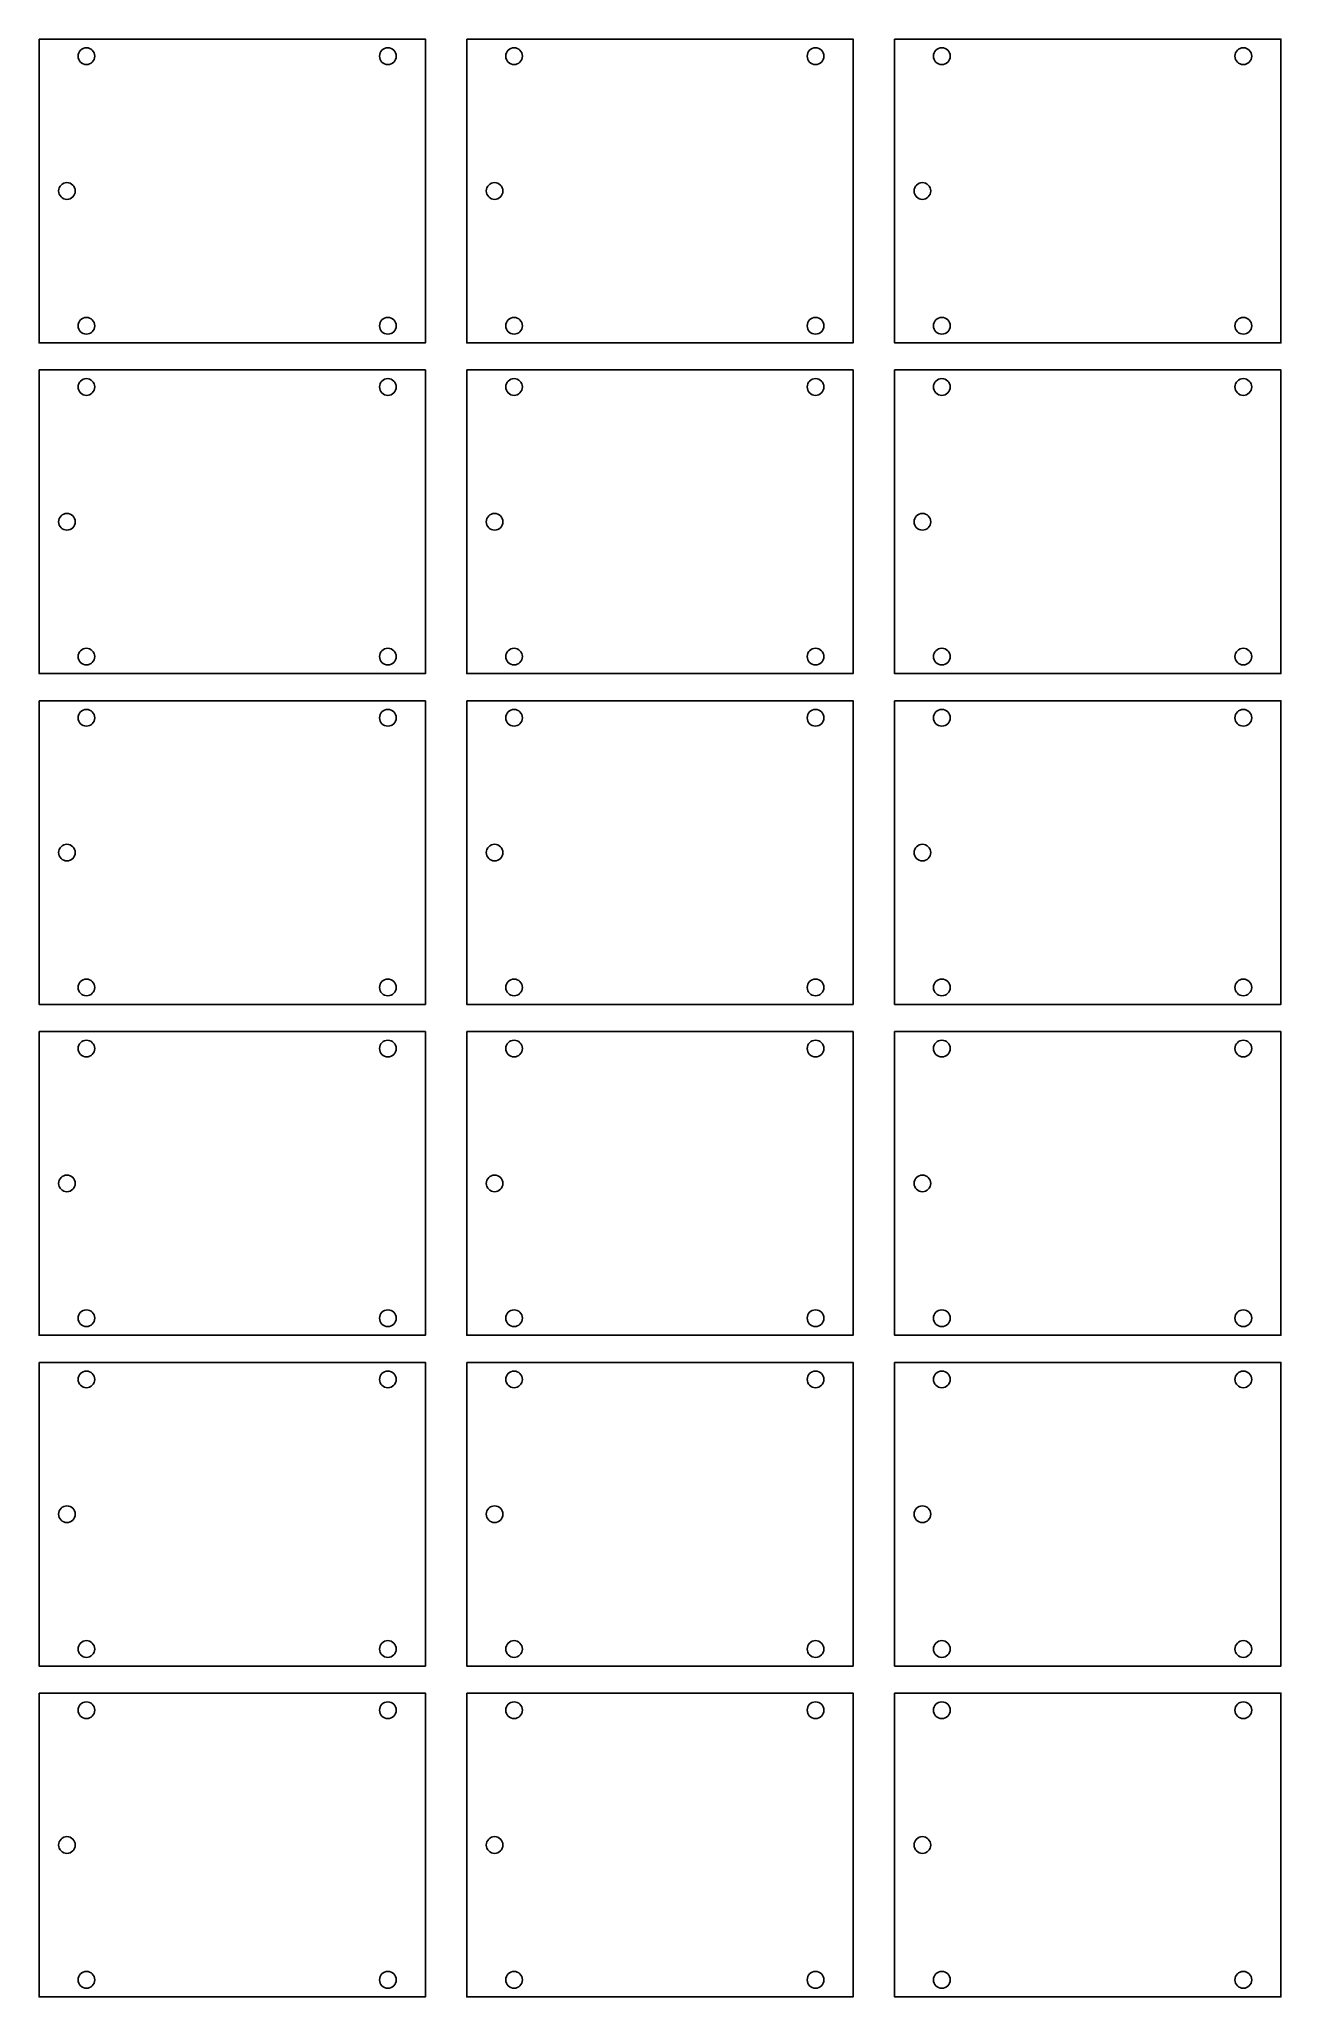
# Model space of a CAD drawing. Extents: x 5 to 133, y 4 to 205.
import ezdxf

# ---------------------------------------------------------------- set-up
doc = ezdxf.new("R2010")
doc.units = 0
doc.layers.add('Layer_1', color=7, linetype='CONTINUOUS')

msp = doc.modelspace()

# ---------------------------------------------------------------- linework, layer by layer
at = {"layer": 'Layer_1', "color": 7}
for points in [[(5.185425, 205.243465), (44.903202, 205.243465), (44.903202, 174.025689), (5.185425, 174.025689), (5.185425, 205.243465)], [(10.903202, 203.493582), (10.903202, 203.493582)], [(41.903217, 203.493582), (41.903217, 203.493582)], [(49.160532, 205.243465), (88.878309, 205.243465), (88.878309, 174.025689), (49.160532, 174.025689), (49.160532, 205.243465)], [(54.878309, 203.493582), (54.878309, 203.493582)], [(85.878324, 203.493582), (85.878324, 203.493582)], [(93.146883, 205.243465), (132.86466, 205.243465), (132.86466, 174.025688), (93.146883, 174.025688), (93.146883, 205.243465)], [(98.86466, 203.493582), (98.86466, 203.493582)], [(129.864675, 203.493582), (129.864675, 203.493582)], [(8.9032, 189.634574), (8.9032, 189.634574)], [(52.878307, 189.634574), (52.878307, 189.634574)], [(96.864658, 189.634574), (96.864658, 189.634574)], [(10.903202, 175.775572), (10.903202, 175.775572)], [(41.903217, 175.775572), (41.903217, 175.775572)], [(54.878309, 175.775572), (54.878309, 175.775572)], [(85.878324, 175.775572), (85.878324, 175.775572)], [(98.86466, 175.775572), (98.86466, 175.775572)], [(129.864675, 175.775572), (129.864675, 175.775572)], [(5.185425, 171.237659), (44.903202, 171.237659), (44.903202, 140.019882), (5.185425, 140.019882), (5.185425, 171.237659)], [(49.160532, 171.237659), (88.878309, 171.237659), (88.878309, 140.019882), (49.160532, 140.019882), (49.160532, 171.237659)], [(93.146883, 171.237659), (132.86466, 171.237659), (132.86466, 140.019882), (93.146883, 140.019882), (93.146883, 171.237659)], [(10.903202, 169.487775), (10.903202, 169.487775)], [(41.903217, 169.487775), (41.903217, 169.487775)], [(54.878309, 169.487775), (54.878309, 169.487775)], [(85.878324, 169.487775), (85.878324, 169.487775)], [(98.86466, 169.487775), (98.86466, 169.487775)], [(129.864675, 169.487775), (129.864675, 169.487775)], [(8.9032, 155.628768), (8.9032, 155.628768)], [(52.878307, 155.628768), (52.878307, 155.628768)], [(96.864658, 155.628768), (96.864658, 155.628768)], [(10.903202, 141.769766), (10.903202, 141.769766)], [(41.903217, 141.769766), (41.903217, 141.769766)], [(54.878309, 141.769766), (54.878309, 141.769766)], [(85.878324, 141.769766), (85.878324, 141.769766)], [(98.86466, 141.769766), (98.86466, 141.769766)], [(129.864675, 141.769766), (129.864675, 141.769766)], [(5.185425, 137.231862), (44.903202, 137.231862), (44.903202, 106.014085), (5.185425, 106.014085), (5.185425, 137.231862)], [(49.160532, 137.231862), (88.878309, 137.231862), (88.878309, 106.014085), (49.160532, 106.014085), (49.160532, 137.231862)], [(93.146883, 137.231862), (132.86466, 137.231862), (132.86466, 106.014085), (93.146883, 106.014085), (93.146883, 137.231862)], [(10.903202, 135.481979), (10.903202, 135.481979)], [(41.903217, 135.481979), (41.903217, 135.481979)], [(54.878309, 135.481979), (54.878309, 135.481979)], [(85.878324, 135.481979), (85.878324, 135.481979)], [(98.86466, 135.481979), (98.86466, 135.481979)], [(129.864675, 135.481979), (129.864675, 135.481979)], [(8.9032, 121.622971), (8.9032, 121.622971)], [(52.878307, 121.622971), (52.878307, 121.622971)], [(96.864658, 121.622971), (96.864658, 121.622971)], [(10.903202, 107.763969), (10.903202, 107.763969)], [(41.903217, 107.763969), (41.903217, 107.763969)], [(54.878309, 107.763969), (54.878309, 107.763969)], [(85.878324, 107.763969), (85.878324, 107.763969)], [(98.86466, 107.763969), (98.86466, 107.763969)], [(129.864675, 107.763969), (129.864675, 107.763969)], [(5.185425, 103.226066), (44.903202, 103.226066), (44.903202, 72.008289), (5.185425, 72.008289), (5.185425, 103.226066)], [(49.160532, 103.226066), (88.878309, 103.226066), (88.878309, 72.008289), (49.160532, 72.008289), (49.160532, 103.226066)], [(93.146883, 103.226066), (132.86466, 103.226066), (132.86466, 72.008289), (93.146883, 72.008289), (93.146883, 103.226066)], [(10.903202, 101.476182), (10.903202, 101.476182)], [(41.903217, 101.476182), (41.903217, 101.476182)], [(54.878309, 101.476182), (54.878309, 101.476182)], [(85.878324, 101.476182), (85.878324, 101.476182)], [(98.86466, 101.476182), (98.86466, 101.476182)], [(129.864675, 101.476182), (129.864675, 101.476182)], [(8.9032, 87.617175), (8.9032, 87.617175)], [(52.878307, 87.617175), (52.878307, 87.617175)], [(96.864658, 87.617175), (96.864658, 87.617175)], [(10.903202, 73.758173), (10.903202, 73.758173)], [(41.903217, 73.758173), (41.903217, 73.758173)], [(54.878309, 73.758173), (54.878309, 73.758173)], [(85.878324, 73.758173), (85.878324, 73.758173)], [(98.86466, 73.758173), (98.86466, 73.758173)], [(129.864675, 73.758173), (129.864675, 73.758173)], [(5.185425, 69.220269), (44.903202, 69.220269), (44.903202, 38.002492), (5.185425, 38.002492), (5.185425, 69.220269)], [(49.160532, 69.220269), (88.878309, 69.220269), (88.878309, 38.002492), (49.160532, 38.002492), (49.160532, 69.220269)], [(93.146883, 69.220269), (132.86466, 69.220269), (132.86466, 38.002492), (93.146883, 38.002492), (93.146883, 69.220269)], [(10.903202, 67.470386), (10.903202, 67.470386)], [(41.903217, 67.470386), (41.903217, 67.470386)], [(54.878309, 67.470386), (54.878309, 67.470386)], [(85.878324, 67.470386), (85.878324, 67.470386)], [(98.86466, 67.470386), (98.86466, 67.470386)], [(129.864675, 67.470386), (129.864675, 67.470386)], [(8.9032, 53.611378), (8.9032, 53.611378)], [(52.878307, 53.611378), (52.878307, 53.611378)], [(96.864658, 53.611378), (96.864658, 53.611378)], [(10.903202, 39.752376), (10.903202, 39.752376)], [(41.903217, 39.752376), (41.903217, 39.752376)], [(54.878309, 39.752376), (54.878309, 39.752376)], [(85.878324, 39.752376), (85.878324, 39.752376)], [(98.86466, 39.752376), (98.86466, 39.752376)], [(129.864675, 39.752376), (129.864675, 39.752376)], [(5.185425, 35.214473), (44.903202, 35.214473), (44.903202, 3.996696), (5.185425, 3.996696), (5.185425, 35.214473)], [(49.160532, 35.214473), (88.878309, 35.214473), (88.878309, 3.996696), (49.160532, 3.996696), (49.160532, 35.214473)], [(93.146883, 35.214473), (132.86466, 35.214473), (132.86466, 3.996696), (93.146883, 3.996696), (93.146883, 35.214473)], [(10.903202, 33.464589), (10.903202, 33.464589)], [(41.903217, 33.464589), (41.903217, 33.464589)], [(54.878309, 33.464589), (54.878309, 33.464589)], [(85.878324, 33.464589), (85.878324, 33.464589)], [(98.86466, 33.464589), (98.86466, 33.464589)], [(129.864675, 33.464589), (129.864675, 33.464589)], [(8.9032, 19.605582), (8.9032, 19.605582)], [(52.878307, 19.605582), (52.878307, 19.605582)], [(96.864658, 19.605582), (96.864658, 19.605582)], [(10.903202, 5.74658), (10.903202, 5.74658)], [(41.903217, 5.74658), (41.903217, 5.74658)], [(54.878309, 5.74658), (54.878309, 5.74658)], [(85.878324, 5.74658), (85.878324, 5.74658)], [(98.86466, 5.74658), (98.86466, 5.74658)], [(129.864675, 5.74658), (129.864675, 5.74658)]]:
    msp.add_lwpolyline(points, dxfattribs=at)
for points in [[(9.185424, 203.493582), (9.185424, 203.967932), (9.569961, 204.352471), (10.044313, 204.352471)], [(10.044313, 202.634693), (9.569961, 202.634693), (9.185424, 203.01923), (9.185424, 203.493582)], [(10.044313, 204.352471), (10.518665, 204.352471), (10.903202, 203.967932), (10.903202, 203.493582)], [(10.903202, 203.493582), (10.903202, 203.01923), (10.518665, 202.634693), (10.044313, 202.634693)], [(40.185439, 203.493582), (40.185439, 203.967932), (40.569976, 204.352471), (41.044328, 204.352471)], [(41.044328, 202.634693), (40.569976, 202.634693), (40.185439, 203.01923), (40.185439, 203.493582)], [(41.044328, 204.352471), (41.51868, 204.352471), (41.903217, 203.967932), (41.903217, 203.493582)], [(41.903217, 203.493582), (41.903217, 203.01923), (41.51868, 202.634693), (41.044328, 202.634693)], [(53.160532, 203.493582), (53.160532, 203.967932), (53.545068, 204.352471), (54.01942, 204.352471)], [(54.01942, 202.634693), (53.545068, 202.634693), (53.160532, 203.01923), (53.160532, 203.493582)], [(54.01942, 204.352471), (54.493772, 204.352471), (54.878309, 203.967932), (54.878309, 203.493582)], [(54.878309, 203.493582), (54.878309, 203.01923), (54.493772, 202.634693), (54.01942, 202.634693)], [(84.160547, 203.493582), (84.160547, 203.967932), (84.545083, 204.352471), (85.019435, 204.352471)], [(85.019435, 202.634693), (84.545083, 202.634693), (84.160547, 203.01923), (84.160547, 203.493582)], [(85.019435, 204.352471), (85.493787, 204.352471), (85.878324, 203.967932), (85.878324, 203.493582)], [(85.878324, 203.493582), (85.878324, 203.01923), (85.493787, 202.634693), (85.019435, 202.634693)], [(97.146882, 203.493582), (97.146882, 203.967932), (97.531419, 204.352471), (98.005771, 204.352471)], [(98.005771, 202.634693), (97.531419, 202.634693), (97.146882, 203.01923), (97.146882, 203.493582)], [(98.005771, 204.352471), (98.480123, 204.352471), (98.86466, 203.967932), (98.86466, 203.493582)], [(98.86466, 203.493582), (98.86466, 203.01923), (98.480123, 202.634693), (98.005771, 202.634693)], [(128.146897, 203.493582), (128.146897, 203.967932), (128.531434, 204.352471), (129.005786, 204.352471)], [(129.005786, 202.634693), (128.531434, 202.634693), (128.146897, 203.01923), (128.146897, 203.493582)], [(129.005786, 204.352471), (129.480138, 204.352471), (129.864675, 203.967932), (129.864675, 203.493582)], [(129.864675, 203.493582), (129.864675, 203.01923), (129.480138, 202.634693), (129.005786, 202.634693)], [(7.185423, 189.634574), (7.185423, 190.108925), (7.569959, 190.493463), (8.044311, 190.493463)], [(8.044311, 188.775686), (7.569959, 188.775686), (7.185423, 189.160223), (7.185423, 189.634574)], [(8.044311, 190.493463), (8.518663, 190.493463), (8.9032, 190.108925), (8.9032, 189.634574)], [(8.9032, 189.634574), (8.9032, 189.160223), (8.518663, 188.775686), (8.044311, 188.775686)], [(51.16053, 189.634574), (51.16053, 190.108925), (51.545067, 190.493463), (52.019419, 190.493463)], [(52.019419, 188.775686), (51.545067, 188.775686), (51.16053, 189.160223), (51.16053, 189.634574)], [(52.019419, 190.493463), (52.49377, 190.493463), (52.878307, 190.108925), (52.878307, 189.634574)], [(52.878307, 189.634574), (52.878307, 189.160223), (52.49377, 188.775686), (52.019419, 188.775686)], [(95.146881, 189.634574), (95.146881, 190.108925), (95.531417, 190.493463), (96.005769, 190.493463)], [(96.005769, 188.775686), (95.531417, 188.775686), (95.146881, 189.160222), (95.146881, 189.634574)], [(96.005769, 190.493463), (96.480121, 190.493463), (96.864658, 190.108925), (96.864658, 189.634574)], [(96.864658, 189.634574), (96.864658, 189.160222), (96.480121, 188.775686), (96.005769, 188.775686)], [(9.185424, 175.775572), (9.185424, 176.249923), (9.569961, 176.634461), (10.044313, 176.634461)], [(10.044313, 174.916684), (9.569961, 174.916684), (9.185424, 175.301221), (9.185424, 175.775572)], [(10.044313, 176.634461), (10.518665, 176.634461), (10.903202, 176.249923), (10.903202, 175.775572)], [(10.903202, 175.775572), (10.903202, 175.301221), (10.518665, 174.916684), (10.044313, 174.916684)], [(40.185439, 175.775572), (40.185439, 176.249923), (40.569976, 176.634461), (41.044328, 176.634461)], [(41.044328, 174.916684), (40.569976, 174.916684), (40.185439, 175.301221), (40.185439, 175.775572)], [(41.044328, 176.634461), (41.51868, 176.634461), (41.903217, 176.249923), (41.903217, 175.775572)], [(41.903217, 175.775572), (41.903217, 175.301221), (41.51868, 174.916684), (41.044328, 174.916684)], [(53.160532, 175.775572), (53.160532, 176.249923), (53.545068, 176.634461), (54.01942, 176.634461)], [(54.01942, 174.916684), (53.545068, 174.916684), (53.160532, 175.301221), (53.160532, 175.775572)], [(54.01942, 176.634461), (54.493772, 176.634461), (54.878309, 176.249923), (54.878309, 175.775572)], [(54.878309, 175.775572), (54.878309, 175.301221), (54.493772, 174.916684), (54.01942, 174.916684)], [(84.160547, 175.775572), (84.160547, 176.249923), (84.545083, 176.634461), (85.019435, 176.634461)], [(85.019435, 174.916684), (84.545083, 174.916684), (84.160547, 175.301221), (84.160547, 175.775572)], [(85.019435, 176.634461), (85.493787, 176.634461), (85.878324, 176.249923), (85.878324, 175.775572)], [(85.878324, 175.775572), (85.878324, 175.301221), (85.493787, 174.916684), (85.019435, 174.916684)], [(97.146882, 175.775572), (97.146882, 176.249923), (97.531419, 176.634461), (98.005771, 176.634461)], [(98.005771, 174.916684), (97.531419, 174.916684), (97.146882, 175.30122), (97.146882, 175.775572)], [(98.005771, 176.634461), (98.480123, 176.634461), (98.86466, 176.249923), (98.86466, 175.775572)], [(98.86466, 175.775572), (98.86466, 175.30122), (98.480123, 174.916684), (98.005771, 174.916684)], [(128.146897, 175.775572), (128.146897, 176.249923), (128.531434, 176.634461), (129.005786, 176.634461)], [(129.005786, 174.916684), (128.531434, 174.916684), (128.146897, 175.30122), (128.146897, 175.775572)], [(129.005786, 176.634461), (129.480138, 176.634461), (129.864675, 176.249923), (129.864675, 175.775572)], [(129.864675, 175.775572), (129.864675, 175.30122), (129.480138, 174.916684), (129.005786, 174.916684)], [(9.185424, 169.487775), (9.185424, 169.962126), (9.569961, 170.346664), (10.044313, 170.346664)], [(10.044313, 168.628887), (9.569961, 168.628887), (9.185424, 169.013424), (9.185424, 169.487775)], [(10.044313, 170.346664), (10.518665, 170.346664), (10.903202, 169.962126), (10.903202, 169.487775)], [(10.903202, 169.487775), (10.903202, 169.013424), (10.518665, 168.628887), (10.044313, 168.628887)], [(40.185439, 169.487775), (40.185439, 169.962126), (40.569976, 170.346664), (41.044328, 170.346664)], [(41.044328, 168.628887), (40.569976, 168.628887), (40.185439, 169.013424), (40.185439, 169.487775)], [(41.044328, 170.346664), (41.51868, 170.346664), (41.903217, 169.962126), (41.903217, 169.487775)], [(41.903217, 169.487775), (41.903217, 169.013424), (41.51868, 168.628887), (41.044328, 168.628887)], [(53.160532, 169.487775), (53.160532, 169.962126), (53.545068, 170.346664), (54.01942, 170.346664)], [(54.01942, 168.628887), (53.545068, 168.628887), (53.160532, 169.013424), (53.160532, 169.487775)], [(54.01942, 170.346664), (54.493772, 170.346664), (54.878309, 169.962126), (54.878309, 169.487775)], [(54.878309, 169.487775), (54.878309, 169.013424), (54.493772, 168.628887), (54.01942, 168.628887)], [(84.160547, 169.487775), (84.160547, 169.962126), (84.545083, 170.346664), (85.019435, 170.346664)], [(85.019435, 168.628887), (84.545083, 168.628887), (84.160547, 169.013424), (84.160547, 169.487775)], [(85.019435, 170.346664), (85.493787, 170.346664), (85.878324, 169.962126), (85.878324, 169.487775)], [(85.878324, 169.487775), (85.878324, 169.013424), (85.493787, 168.628887), (85.019435, 168.628887)], [(97.146882, 169.487775), (97.146882, 169.962126), (97.531419, 170.346664), (98.005771, 170.346664)], [(98.005771, 168.628887), (97.531419, 168.628887), (97.146882, 169.013424), (97.146882, 169.487775)], [(98.005771, 170.346664), (98.480123, 170.346664), (98.86466, 169.962126), (98.86466, 169.487775)], [(98.86466, 169.487775), (98.86466, 169.013424), (98.480123, 168.628887), (98.005771, 168.628887)], [(128.146897, 169.487775), (128.146897, 169.962126), (128.531434, 170.346664), (129.005786, 170.346664)], [(129.005786, 168.628887), (128.531434, 168.628887), (128.146897, 169.013424), (128.146897, 169.487775)], [(129.005786, 170.346664), (129.480138, 170.346664), (129.864675, 169.962126), (129.864675, 169.487775)], [(129.864675, 169.487775), (129.864675, 169.013424), (129.480138, 168.628887), (129.005786, 168.628887)], [(7.185423, 155.628768), (7.185423, 156.103118), (7.569959, 156.487657), (8.044311, 156.487657)], [(8.044311, 154.769879), (7.569959, 154.769879), (7.185423, 155.154416), (7.185423, 155.628768)], [(8.044311, 156.487657), (8.518663, 156.487657), (8.9032, 156.103118), (8.9032, 155.628768)], [(8.9032, 155.628768), (8.9032, 155.154416), (8.518663, 154.769879), (8.044311, 154.769879)], [(51.16053, 155.628768), (51.16053, 156.103118), (51.545067, 156.487657), (52.019419, 156.487657)], [(52.019419, 154.769879), (51.545067, 154.769879), (51.16053, 155.154416), (51.16053, 155.628768)], [(52.019419, 156.487657), (52.49377, 156.487657), (52.878307, 156.103118), (52.878307, 155.628768)], [(52.878307, 155.628768), (52.878307, 155.154416), (52.49377, 154.769879), (52.019419, 154.769879)], [(95.146881, 155.628768), (95.146881, 156.103118), (95.531417, 156.487657), (96.005769, 156.487657)], [(96.005769, 154.769879), (95.531417, 154.769879), (95.146881, 155.154416), (95.146881, 155.628768)], [(96.005769, 156.487657), (96.480121, 156.487657), (96.864658, 156.103118), (96.864658, 155.628768)], [(96.864658, 155.628768), (96.864658, 155.154416), (96.480121, 154.769879), (96.005769, 154.769879)], [(9.185424, 141.769766), (9.185424, 142.244116), (9.569961, 142.628655), (10.044313, 142.628655)], [(10.044313, 140.910877), (9.569961, 140.910877), (9.185424, 141.295414), (9.185424, 141.769766)], [(10.044313, 142.628655), (10.518665, 142.628655), (10.903202, 142.244116), (10.903202, 141.769766)], [(10.903202, 141.769766), (10.903202, 141.295414), (10.518665, 140.910877), (10.044313, 140.910877)], [(40.185439, 141.769766), (40.185439, 142.244116), (40.569976, 142.628655), (41.044328, 142.628655)], [(41.044328, 140.910877), (40.569976, 140.910877), (40.185439, 141.295414), (40.185439, 141.769766)], [(41.044328, 142.628655), (41.51868, 142.628655), (41.903217, 142.244116), (41.903217, 141.769766)], [(41.903217, 141.769766), (41.903217, 141.295414), (41.51868, 140.910877), (41.044328, 140.910877)], [(53.160532, 141.769766), (53.160532, 142.244116), (53.545068, 142.628655), (54.01942, 142.628655)], [(54.01942, 140.910877), (53.545068, 140.910877), (53.160532, 141.295414), (53.160532, 141.769766)], [(54.01942, 142.628655), (54.493772, 142.628655), (54.878309, 142.244116), (54.878309, 141.769766)], [(54.878309, 141.769766), (54.878309, 141.295414), (54.493772, 140.910877), (54.01942, 140.910877)], [(84.160547, 141.769766), (84.160547, 142.244116), (84.545083, 142.628655), (85.019435, 142.628655)], [(85.019435, 140.910877), (84.545083, 140.910877), (84.160547, 141.295414), (84.160547, 141.769766)], [(85.019435, 142.628655), (85.493787, 142.628655), (85.878324, 142.244116), (85.878324, 141.769766)], [(85.878324, 141.769766), (85.878324, 141.295414), (85.493787, 140.910877), (85.019435, 140.910877)], [(97.146882, 141.769766), (97.146882, 142.244116), (97.531419, 142.628655), (98.005771, 142.628655)], [(98.005771, 140.910877), (97.531419, 140.910877), (97.146882, 141.295414), (97.146882, 141.769766)], [(98.005771, 142.628655), (98.480123, 142.628655), (98.86466, 142.244116), (98.86466, 141.769766)], [(98.86466, 141.769766), (98.86466, 141.295414), (98.480123, 140.910877), (98.005771, 140.910877)], [(128.146897, 141.769766), (128.146897, 142.244116), (128.531434, 142.628655), (129.005786, 142.628655)], [(129.005786, 140.910877), (128.531434, 140.910877), (128.146897, 141.295414), (128.146897, 141.769766)], [(129.005786, 142.628655), (129.480138, 142.628655), (129.864675, 142.244116), (129.864675, 141.769766)], [(129.864675, 141.769766), (129.864675, 141.295414), (129.480138, 140.910877), (129.005786, 140.910877)], [(9.185424, 135.481979), (9.185424, 135.956329), (9.569961, 136.340868), (10.044313, 136.340868)], [(10.044313, 134.62309), (9.569961, 134.62309), (9.185424, 135.007627), (9.185424, 135.481979)], [(10.044313, 136.340868), (10.518665, 136.340868), (10.903202, 135.956329), (10.903202, 135.481979)], [(10.903202, 135.481979), (10.903202, 135.007627), (10.518665, 134.62309), (10.044313, 134.62309)], [(40.185439, 135.481979), (40.185439, 135.956329), (40.569976, 136.340868), (41.044328, 136.340868)], [(41.044328, 134.62309), (40.569976, 134.62309), (40.185439, 135.007627), (40.185439, 135.481979)], [(41.044328, 136.340868), (41.51868, 136.340868), (41.903217, 135.956329), (41.903217, 135.481979)], [(41.903217, 135.481979), (41.903217, 135.007627), (41.51868, 134.62309), (41.044328, 134.62309)], [(53.160532, 135.481979), (53.160532, 135.956329), (53.545068, 136.340868), (54.01942, 136.340868)], [(54.01942, 134.62309), (53.545068, 134.62309), (53.160532, 135.007627), (53.160532, 135.481979)], [(54.01942, 136.340868), (54.493772, 136.340868), (54.878309, 135.956329), (54.878309, 135.481979)], [(54.878309, 135.481979), (54.878309, 135.007627), (54.493772, 134.62309), (54.01942, 134.62309)], [(84.160547, 135.481979), (84.160547, 135.956329), (84.545083, 136.340868), (85.019435, 136.340868)], [(85.019435, 134.62309), (84.545083, 134.62309), (84.160547, 135.007627), (84.160547, 135.481979)], [(85.019435, 136.340868), (85.493787, 136.340868), (85.878324, 135.956329), (85.878324, 135.481979)], [(85.878324, 135.481979), (85.878324, 135.007627), (85.493787, 134.62309), (85.019435, 134.62309)], [(97.146882, 135.481979), (97.146882, 135.956329), (97.531419, 136.340868), (98.005771, 136.340868)], [(98.005771, 134.62309), (97.531419, 134.62309), (97.146882, 135.007627), (97.146882, 135.481979)], [(98.005771, 136.340868), (98.480123, 136.340868), (98.86466, 135.956329), (98.86466, 135.481979)], [(98.86466, 135.481979), (98.86466, 135.007627), (98.480123, 134.62309), (98.005771, 134.62309)], [(128.146897, 135.481979), (128.146897, 135.956329), (128.531434, 136.340868), (129.005786, 136.340868)], [(129.005786, 134.62309), (128.531434, 134.62309), (128.146897, 135.007627), (128.146897, 135.481979)], [(129.005786, 136.340868), (129.480138, 136.340868), (129.864675, 135.956329), (129.864675, 135.481979)], [(129.864675, 135.481979), (129.864675, 135.007627), (129.480138, 134.62309), (129.005786, 134.62309)], [(7.185423, 121.622971), (7.185423, 122.097322), (7.569959, 122.48186), (8.044311, 122.48186)], [(8.044311, 120.764083), (7.569959, 120.764083), (7.185423, 121.148619), (7.185423, 121.622971)], [(8.044311, 122.48186), (8.518663, 122.48186), (8.9032, 122.097322), (8.9032, 121.622971)], [(8.9032, 121.622971), (8.9032, 121.148619), (8.518663, 120.764083), (8.044311, 120.764083)], [(51.16053, 121.622971), (51.16053, 122.097322), (51.545067, 122.48186), (52.019419, 122.48186)], [(52.019419, 120.764083), (51.545067, 120.764083), (51.16053, 121.148619), (51.16053, 121.622971)], [(52.019419, 122.48186), (52.49377, 122.48186), (52.878307, 122.097322), (52.878307, 121.622971)], [(52.878307, 121.622971), (52.878307, 121.148619), (52.49377, 120.764083), (52.019419, 120.764083)], [(95.146881, 121.622971), (95.146881, 122.097322), (95.531417, 122.48186), (96.005769, 122.48186)], [(96.005769, 120.764083), (95.531417, 120.764083), (95.146881, 121.148619), (95.146881, 121.622971)], [(96.005769, 122.48186), (96.480121, 122.48186), (96.864658, 122.097322), (96.864658, 121.622971)], [(96.864658, 121.622971), (96.864658, 121.148619), (96.480121, 120.764083), (96.005769, 120.764083)], [(9.185424, 107.763969), (9.185424, 108.23832), (9.569961, 108.622858), (10.044313, 108.622858)], [(10.044313, 106.905081), (9.569961, 106.905081), (9.185424, 107.289617), (9.185424, 107.763969)], [(10.044313, 108.622858), (10.518665, 108.622858), (10.903202, 108.23832), (10.903202, 107.763969)], [(10.903202, 107.763969), (10.903202, 107.289617), (10.518665, 106.905081), (10.044313, 106.905081)], [(40.185439, 107.763969), (40.185439, 108.23832), (40.569976, 108.622858), (41.044328, 108.622858)], [(41.044328, 106.905081), (40.569976, 106.905081), (40.185439, 107.289617), (40.185439, 107.763969)], [(41.044328, 108.622858), (41.51868, 108.622858), (41.903217, 108.23832), (41.903217, 107.763969)], [(41.903217, 107.763969), (41.903217, 107.289617), (41.51868, 106.905081), (41.044328, 106.905081)], [(53.160532, 107.763969), (53.160532, 108.23832), (53.545068, 108.622858), (54.01942, 108.622858)], [(54.01942, 106.905081), (53.545068, 106.905081), (53.160532, 107.289617), (53.160532, 107.763969)], [(54.01942, 108.622858), (54.493772, 108.622858), (54.878309, 108.23832), (54.878309, 107.763969)], [(54.878309, 107.763969), (54.878309, 107.289617), (54.493772, 106.905081), (54.01942, 106.905081)], [(84.160547, 107.763969), (84.160547, 108.23832), (84.545083, 108.622858), (85.019435, 108.622858)], [(85.019435, 106.905081), (84.545083, 106.905081), (84.160547, 107.289617), (84.160547, 107.763969)], [(85.019435, 108.622858), (85.493787, 108.622858), (85.878324, 108.23832), (85.878324, 107.763969)], [(85.878324, 107.763969), (85.878324, 107.289617), (85.493787, 106.905081), (85.019435, 106.905081)], [(97.146882, 107.763969), (97.146882, 108.23832), (97.531419, 108.622858), (98.005771, 108.622858)], [(98.005771, 106.905081), (97.531419, 106.905081), (97.146882, 107.289617), (97.146882, 107.763969)], [(98.005771, 108.622858), (98.480123, 108.622858), (98.86466, 108.23832), (98.86466, 107.763969)], [(98.86466, 107.763969), (98.86466, 107.289617), (98.480123, 106.905081), (98.005771, 106.905081)], [(128.146897, 107.763969), (128.146897, 108.23832), (128.531434, 108.622858), (129.005786, 108.622858)], [(129.005786, 106.905081), (128.531434, 106.905081), (128.146897, 107.289617), (128.146897, 107.763969)], [(129.005786, 108.622858), (129.480138, 108.622858), (129.864675, 108.23832), (129.864675, 107.763969)], [(129.864675, 107.763969), (129.864675, 107.289617), (129.480138, 106.905081), (129.005786, 106.905081)], [(9.185424, 101.476182), (9.185424, 101.950533), (9.569961, 102.335071), (10.044313, 102.335071)], [(10.044313, 100.617294), (9.569961, 100.617294), (9.185424, 101.00183), (9.185424, 101.476182)], [(10.044313, 102.335071), (10.518665, 102.335071), (10.903202, 101.950533), (10.903202, 101.476182)], [(10.903202, 101.476182), (10.903202, 101.00183), (10.518665, 100.617294), (10.044313, 100.617294)], [(40.185439, 101.476182), (40.185439, 101.950533), (40.569976, 102.335071), (41.044328, 102.335071)], [(41.044328, 100.617294), (40.569976, 100.617294), (40.185439, 101.00183), (40.185439, 101.476182)], [(41.044328, 102.335071), (41.51868, 102.335071), (41.903217, 101.950533), (41.903217, 101.476182)], [(41.903217, 101.476182), (41.903217, 101.00183), (41.51868, 100.617294), (41.044328, 100.617294)], [(53.160532, 101.476182), (53.160532, 101.950533), (53.545068, 102.335071), (54.01942, 102.335071)], [(54.01942, 100.617294), (53.545068, 100.617294), (53.160532, 101.00183), (53.160532, 101.476182)], [(54.01942, 102.335071), (54.493772, 102.335071), (54.878309, 101.950533), (54.878309, 101.476182)], [(54.878309, 101.476182), (54.878309, 101.00183), (54.493772, 100.617294), (54.01942, 100.617294)], [(84.160547, 101.476182), (84.160547, 101.950533), (84.545083, 102.335071), (85.019435, 102.335071)], [(85.019435, 100.617294), (84.545083, 100.617294), (84.160547, 101.00183), (84.160547, 101.476182)], [(85.019435, 102.335071), (85.493787, 102.335071), (85.878324, 101.950533), (85.878324, 101.476182)], [(85.878324, 101.476182), (85.878324, 101.00183), (85.493787, 100.617294), (85.019435, 100.617294)], [(97.146882, 101.476182), (97.146882, 101.950533), (97.531419, 102.335071), (98.005771, 102.335071)], [(98.005771, 100.617294), (97.531419, 100.617294), (97.146882, 101.00183), (97.146882, 101.476182)], [(98.005771, 102.335071), (98.480123, 102.335071), (98.86466, 101.950533), (98.86466, 101.476182)], [(98.86466, 101.476182), (98.86466, 101.00183), (98.480123, 100.617294), (98.005771, 100.617294)], [(128.146897, 101.476182), (128.146897, 101.950533), (128.531434, 102.335071), (129.005786, 102.335071)], [(129.005786, 100.617294), (128.531434, 100.617294), (128.146897, 101.00183), (128.146897, 101.476182)], [(129.005786, 102.335071), (129.480138, 102.335071), (129.864675, 101.950533), (129.864675, 101.476182)], [(129.864675, 101.476182), (129.864675, 101.00183), (129.480138, 100.617294), (129.005786, 100.617294)], [(7.185423, 87.617175), (7.185423, 88.091525), (7.569959, 88.476063), (8.044311, 88.476063)], [(8.044311, 86.758286), (7.569959, 86.758286), (7.185423, 87.142823), (7.185423, 87.617175)], [(8.044311, 88.476063), (8.518663, 88.476063), (8.9032, 88.091525), (8.9032, 87.617175)], [(8.9032, 87.617175), (8.9032, 87.142823), (8.518663, 86.758286), (8.044311, 86.758286)], [(51.16053, 87.617175), (51.16053, 88.091525), (51.545067, 88.476063), (52.019419, 88.476063)], [(52.019419, 86.758286), (51.545067, 86.758286), (51.16053, 87.142823), (51.16053, 87.617175)], [(52.019419, 88.476063), (52.49377, 88.476063), (52.878307, 88.091525), (52.878307, 87.617175)], [(52.878307, 87.617175), (52.878307, 87.142823), (52.49377, 86.758286), (52.019419, 86.758286)], [(95.146881, 87.617175), (95.146881, 88.091525), (95.531417, 88.476063), (96.005769, 88.476063)], [(96.005769, 86.758286), (95.531417, 86.758286), (95.146881, 87.142823), (95.146881, 87.617175)], [(96.005769, 88.476063), (96.480121, 88.476063), (96.864658, 88.091525), (96.864658, 87.617175)], [(96.864658, 87.617175), (96.864658, 87.142823), (96.480121, 86.758286), (96.005769, 86.758286)], [(9.185424, 73.758173), (9.185424, 74.232523), (9.569961, 74.617061), (10.044313, 74.617061)], [(10.044313, 74.617061), (10.518665, 74.617061), (10.903202, 74.232523), (10.903202, 73.758173)], [(40.185439, 73.758173), (40.185439, 74.232523), (40.569976, 74.617061), (41.044328, 74.617061)], [(41.044328, 74.617061), (41.51868, 74.617061), (41.903217, 74.232523), (41.903217, 73.758173)], [(53.160532, 73.758173), (53.160532, 74.232523), (53.545068, 74.617061), (54.01942, 74.617061)], [(54.01942, 74.617061), (54.493772, 74.617061), (54.878309, 74.232523), (54.878309, 73.758173)], [(84.160547, 73.758173), (84.160547, 74.232523), (84.545083, 74.617061), (85.019435, 74.617061)], [(85.019435, 74.617061), (85.493787, 74.617061), (85.878324, 74.232523), (85.878324, 73.758173)], [(97.146882, 73.758173), (97.146882, 74.232523), (97.531419, 74.617061), (98.005771, 74.617061)], [(98.005771, 74.617061), (98.480123, 74.617061), (98.86466, 74.232523), (98.86466, 73.758173)], [(128.146897, 73.758173), (128.146897, 74.232523), (128.531434, 74.617061), (129.005786, 74.617061)], [(129.005786, 74.617061), (129.480138, 74.617061), (129.864675, 74.232523), (129.864675, 73.758173)], [(10.044313, 72.899284), (9.569961, 72.899284), (9.185424, 73.283821), (9.185424, 73.758173)], [(10.903202, 73.758173), (10.903202, 73.283821), (10.518665, 72.899284), (10.044313, 72.899284)], [(41.044328, 72.899284), (40.569976, 72.899284), (40.185439, 73.283821), (40.185439, 73.758173)], [(41.903217, 73.758173), (41.903217, 73.283821), (41.51868, 72.899284), (41.044328, 72.899284)], [(54.01942, 72.899284), (53.545068, 72.899284), (53.160532, 73.283821), (53.160532, 73.758173)], [(54.878309, 73.758173), (54.878309, 73.283821), (54.493772, 72.899284), (54.01942, 72.899284)], [(85.019435, 72.899284), (84.545083, 72.899284), (84.160547, 73.283821), (84.160547, 73.758173)], [(85.878324, 73.758173), (85.878324, 73.283821), (85.493787, 72.899284), (85.019435, 72.899284)], [(98.005771, 72.899284), (97.531419, 72.899284), (97.146882, 73.283821), (97.146882, 73.758173)], [(98.86466, 73.758173), (98.86466, 73.283821), (98.480123, 72.899284), (98.005771, 72.899284)], [(129.005786, 72.899284), (128.531434, 72.899284), (128.146897, 73.283821), (128.146897, 73.758173)], [(129.864675, 73.758173), (129.864675, 73.283821), (129.480138, 72.899284), (129.005786, 72.899284)], [(9.185424, 67.470386), (9.185424, 67.944736), (9.569961, 68.329274), (10.044313, 68.329274)], [(10.044313, 66.611497), (9.569961, 66.611497), (9.185424, 66.996034), (9.185424, 67.470386)], [(10.044313, 68.329274), (10.518665, 68.329274), (10.903202, 67.944736), (10.903202, 67.470386)], [(10.903202, 67.470386), (10.903202, 66.996034), (10.518665, 66.611497), (10.044313, 66.611497)], [(40.185439, 67.470386), (40.185439, 67.944736), (40.569976, 68.329274), (41.044328, 68.329274)], [(41.044328, 66.611497), (40.569976, 66.611497), (40.185439, 66.996034), (40.185439, 67.470386)], [(41.044328, 68.329274), (41.51868, 68.329274), (41.903217, 67.944736), (41.903217, 67.470386)], [(41.903217, 67.470386), (41.903217, 66.996034), (41.51868, 66.611497), (41.044328, 66.611497)], [(53.160532, 67.470386), (53.160532, 67.944736), (53.545068, 68.329274), (54.01942, 68.329274)], [(54.01942, 66.611497), (53.545068, 66.611497), (53.160532, 66.996034), (53.160532, 67.470386)], [(54.01942, 68.329274), (54.493772, 68.329274), (54.878309, 67.944736), (54.878309, 67.470386)], [(54.878309, 67.470386), (54.878309, 66.996034), (54.493772, 66.611497), (54.01942, 66.611497)], [(84.160547, 67.470386), (84.160547, 67.944736), (84.545083, 68.329274), (85.019435, 68.329274)], [(85.019435, 66.611497), (84.545083, 66.611497), (84.160547, 66.996034), (84.160547, 67.470386)], [(85.019435, 68.329274), (85.493787, 68.329274), (85.878324, 67.944736), (85.878324, 67.470386)], [(85.878324, 67.470386), (85.878324, 66.996034), (85.493787, 66.611497), (85.019435, 66.611497)], [(97.146882, 67.470386), (97.146882, 67.944736), (97.531419, 68.329274), (98.005771, 68.329274)], [(98.005771, 66.611497), (97.531419, 66.611497), (97.146882, 66.996034), (97.146882, 67.470386)], [(98.005771, 68.329274), (98.480123, 68.329274), (98.86466, 67.944736), (98.86466, 67.470386)], [(98.86466, 67.470386), (98.86466, 66.996034), (98.480123, 66.611497), (98.005771, 66.611497)], [(128.146897, 67.470386), (128.146897, 67.944736), (128.531434, 68.329274), (129.005786, 68.329274)], [(129.005786, 66.611497), (128.531434, 66.611497), (128.146897, 66.996034), (128.146897, 67.470386)], [(129.005786, 68.329274), (129.480138, 68.329274), (129.864675, 67.944736), (129.864675, 67.470386)], [(129.864675, 67.470386), (129.864675, 66.996034), (129.480138, 66.611497), (129.005786, 66.611497)], [(7.185423, 53.611378), (7.185423, 54.085728), (7.569959, 54.470267), (8.044311, 54.470267)], [(8.044311, 54.470267), (8.518663, 54.470267), (8.9032, 54.085728), (8.9032, 53.611378)], [(51.16053, 53.611378), (51.16053, 54.085728), (51.545067, 54.470267), (52.019419, 54.470267)], [(52.019419, 54.470267), (52.49377, 54.470267), (52.878307, 54.085728), (52.878307, 53.611378)], [(95.146881, 53.611378), (95.146881, 54.085728), (95.531417, 54.470267), (96.005769, 54.470267)], [(96.005769, 54.470267), (96.480121, 54.470267), (96.864658, 54.085728), (96.864658, 53.611378)], [(8.044311, 52.752489), (7.569959, 52.752489), (7.185423, 53.137026), (7.185423, 53.611378)], [(8.9032, 53.611378), (8.9032, 53.137026), (8.518663, 52.752489), (8.044311, 52.752489)], [(52.019419, 52.752489), (51.545067, 52.752489), (51.16053, 53.137026), (51.16053, 53.611378)], [(52.878307, 53.611378), (52.878307, 53.137026), (52.49377, 52.752489), (52.019419, 52.752489)], [(96.005769, 52.752489), (95.531417, 52.752489), (95.146881, 53.137026), (95.146881, 53.611378)], [(96.864658, 53.611378), (96.864658, 53.137026), (96.480121, 52.752489), (96.005769, 52.752489)], [(9.185424, 39.752376), (9.185424, 40.226726), (9.569961, 40.611265), (10.044313, 40.611265)], [(10.044313, 40.611265), (10.518665, 40.611265), (10.903202, 40.226726), (10.903202, 39.752376)], [(40.185439, 39.752376), (40.185439, 40.226726), (40.569976, 40.611265), (41.044328, 40.611265)], [(41.044328, 40.611265), (41.51868, 40.611265), (41.903217, 40.226726), (41.903217, 39.752376)], [(53.160532, 39.752376), (53.160532, 40.226726), (53.545068, 40.611265), (54.01942, 40.611265)], [(54.01942, 40.611265), (54.493772, 40.611265), (54.878309, 40.226726), (54.878309, 39.752376)], [(84.160547, 39.752376), (84.160547, 40.226726), (84.545083, 40.611265), (85.019435, 40.611265)], [(85.019435, 40.611265), (85.493787, 40.611265), (85.878324, 40.226726), (85.878324, 39.752376)], [(97.146882, 39.752376), (97.146882, 40.226726), (97.531419, 40.611265), (98.005771, 40.611265)], [(98.005771, 40.611265), (98.480123, 40.611265), (98.86466, 40.226726), (98.86466, 39.752376)], [(128.146897, 39.752376), (128.146897, 40.226726), (128.531434, 40.611265), (129.005786, 40.611265)], [(129.005786, 40.611265), (129.480138, 40.611265), (129.864675, 40.226726), (129.864675, 39.752376)], [(10.044313, 38.893487), (9.569961, 38.893487), (9.185424, 39.278024), (9.185424, 39.752376)], [(10.903202, 39.752376), (10.903202, 39.278024), (10.518665, 38.893487), (10.044313, 38.893487)], [(41.044328, 38.893487), (40.569976, 38.893487), (40.185439, 39.278024), (40.185439, 39.752376)], [(41.903217, 39.752376), (41.903217, 39.278024), (41.51868, 38.893487), (41.044328, 38.893487)], [(54.01942, 38.893487), (53.545068, 38.893487), (53.160532, 39.278024), (53.160532, 39.752376)], [(54.878309, 39.752376), (54.878309, 39.278024), (54.493772, 38.893487), (54.01942, 38.893487)], [(85.019435, 38.893487), (84.545083, 38.893487), (84.160547, 39.278024), (84.160547, 39.752376)], [(85.878324, 39.752376), (85.878324, 39.278024), (85.493787, 38.893487), (85.019435, 38.893487)], [(98.005771, 38.893487), (97.531419, 38.893487), (97.146882, 39.278024), (97.146882, 39.752376)], [(98.86466, 39.752376), (98.86466, 39.278024), (98.480123, 38.893487), (98.005771, 38.893487)], [(129.005786, 38.893487), (128.531434, 38.893487), (128.146897, 39.278024), (128.146897, 39.752376)], [(129.864675, 39.752376), (129.864675, 39.278024), (129.480138, 38.893487), (129.005786, 38.893487)], [(9.185424, 33.464589), (9.185424, 33.938939), (9.569961, 34.323478), (10.044313, 34.323478)], [(10.044313, 34.323478), (10.518665, 34.323478), (10.903202, 33.938939), (10.903202, 33.464589)], [(40.185439, 33.464589), (40.185439, 33.938939), (40.569976, 34.323478), (41.044328, 34.323478)], [(41.044328, 34.323478), (41.51868, 34.323478), (41.903217, 33.938939), (41.903217, 33.464589)], [(53.160532, 33.464589), (53.160532, 33.938939), (53.545068, 34.323478), (54.01942, 34.323478)], [(54.01942, 34.323478), (54.493772, 34.323478), (54.878309, 33.938939), (54.878309, 33.464589)], [(84.160547, 33.464589), (84.160547, 33.938939), (84.545083, 34.323478), (85.019435, 34.323478)], [(85.019435, 34.323478), (85.493787, 34.323478), (85.878324, 33.938939), (85.878324, 33.464589)], [(97.146882, 33.464589), (97.146882, 33.938939), (97.531419, 34.323478), (98.005771, 34.323478)], [(98.005771, 34.323478), (98.480123, 34.323478), (98.86466, 33.938939), (98.86466, 33.464589)], [(128.146897, 33.464589), (128.146897, 33.938939), (128.531434, 34.323478), (129.005786, 34.323478)], [(129.005786, 34.323478), (129.480138, 34.323478), (129.864675, 33.938939), (129.864675, 33.464589)], [(10.044313, 32.605701), (9.569961, 32.605701), (9.185424, 32.990237), (9.185424, 33.464589)], [(10.903202, 33.464589), (10.903202, 32.990237), (10.518665, 32.605701), (10.044313, 32.605701)], [(41.044328, 32.605701), (40.569976, 32.605701), (40.185439, 32.990237), (40.185439, 33.464589)], [(41.903217, 33.464589), (41.903217, 32.990237), (41.51868, 32.605701), (41.044328, 32.605701)], [(54.01942, 32.605701), (53.545068, 32.605701), (53.160532, 32.990237), (53.160532, 33.464589)], [(54.878309, 33.464589), (54.878309, 32.990237), (54.493772, 32.605701), (54.01942, 32.605701)], [(85.019435, 32.605701), (84.545083, 32.605701), (84.160547, 32.990237), (84.160547, 33.464589)], [(85.878324, 33.464589), (85.878324, 32.990237), (85.493787, 32.605701), (85.019435, 32.605701)], [(98.005771, 32.605701), (97.531419, 32.605701), (97.146882, 32.990237), (97.146882, 33.464589)], [(98.86466, 33.464589), (98.86466, 32.990237), (98.480123, 32.605701), (98.005771, 32.605701)], [(129.005786, 32.605701), (128.531434, 32.605701), (128.146897, 32.990237), (128.146897, 33.464589)], [(129.864675, 33.464589), (129.864675, 32.990237), (129.480138, 32.605701), (129.005786, 32.605701)], [(7.185423, 19.605582), (7.185423, 20.079932), (7.569959, 20.46447), (8.044311, 20.46447)], [(8.044311, 20.46447), (8.518663, 20.46447), (8.9032, 20.079932), (8.9032, 19.605582)], [(51.16053, 19.605582), (51.16053, 20.079932), (51.545067, 20.46447), (52.019419, 20.46447)], [(52.019419, 20.46447), (52.49377, 20.46447), (52.878307, 20.079932), (52.878307, 19.605582)], [(95.146881, 19.605582), (95.146881, 20.079932), (95.531417, 20.46447), (96.005769, 20.46447)], [(96.005769, 20.46447), (96.480121, 20.46447), (96.864658, 20.079932), (96.864658, 19.605582)], [(8.044311, 18.746693), (7.569959, 18.746693), (7.185423, 19.13123), (7.185423, 19.605582)], [(8.9032, 19.605582), (8.9032, 19.13123), (8.518663, 18.746693), (8.044311, 18.746693)], [(52.019419, 18.746693), (51.545067, 18.746693), (51.16053, 19.13123), (51.16053, 19.605582)], [(52.878307, 19.605582), (52.878307, 19.13123), (52.49377, 18.746693), (52.019419, 18.746693)], [(96.005769, 18.746693), (95.531417, 18.746693), (95.146881, 19.13123), (95.146881, 19.605582)], [(96.864658, 19.605582), (96.864658, 19.13123), (96.480121, 18.746693), (96.005769, 18.746693)], [(9.185424, 5.74658), (9.185424, 6.22093), (9.569961, 6.605468), (10.044313, 6.605468)], [(10.044313, 6.605468), (10.518665, 6.605468), (10.903202, 6.22093), (10.903202, 5.74658)], [(40.185439, 5.74658), (40.185439, 6.22093), (40.569976, 6.605468), (41.044328, 6.605468)], [(41.044328, 6.605468), (41.51868, 6.605468), (41.903217, 6.22093), (41.903217, 5.74658)], [(53.160532, 5.74658), (53.160532, 6.22093), (53.545068, 6.605468), (54.01942, 6.605468)], [(54.01942, 6.605468), (54.493772, 6.605468), (54.878309, 6.22093), (54.878309, 5.74658)], [(84.160547, 5.74658), (84.160547, 6.22093), (84.545083, 6.605468), (85.019435, 6.605468)], [(85.019435, 6.605468), (85.493787, 6.605468), (85.878324, 6.22093), (85.878324, 5.74658)], [(97.146882, 5.74658), (97.146882, 6.22093), (97.531419, 6.605468), (98.005771, 6.605468)], [(98.005771, 6.605468), (98.480123, 6.605468), (98.86466, 6.22093), (98.86466, 5.74658)], [(128.146897, 5.74658), (128.146897, 6.22093), (128.531434, 6.605468), (129.005786, 6.605468)], [(129.005786, 6.605468), (129.480138, 6.605468), (129.864675, 6.22093), (129.864675, 5.74658)], [(10.044313, 4.887691), (9.569961, 4.887691), (9.185424, 5.272228), (9.185424, 5.74658)], [(10.903202, 5.74658), (10.903202, 5.272228), (10.518665, 4.887691), (10.044313, 4.887691)], [(41.044328, 4.887691), (40.569976, 4.887691), (40.185439, 5.272228), (40.185439, 5.74658)], [(41.903217, 5.74658), (41.903217, 5.272228), (41.51868, 4.887691), (41.044328, 4.887691)], [(54.01942, 4.887691), (53.545068, 4.887691), (53.160532, 5.272228), (53.160532, 5.74658)], [(54.878309, 5.74658), (54.878309, 5.272228), (54.493772, 4.887691), (54.01942, 4.887691)], [(85.019435, 4.887691), (84.545083, 4.887691), (84.160547, 5.272228), (84.160547, 5.74658)], [(85.878324, 5.74658), (85.878324, 5.272228), (85.493787, 4.887691), (85.019435, 4.887691)], [(98.005771, 4.887691), (97.531419, 4.887691), (97.146882, 5.272228), (97.146882, 5.74658)], [(98.86466, 5.74658), (98.86466, 5.272228), (98.480123, 4.887691), (98.005771, 4.887691)], [(129.005786, 4.887691), (128.531434, 4.887691), (128.146897, 5.272228), (128.146897, 5.74658)], [(129.864675, 5.74658), (129.864675, 5.272228), (129.480138, 4.887691), (129.005786, 4.887691)]]:
    msp.add_open_spline(points, degree=3, dxfattribs=at)

doc.saveas('drawing.dxf')
